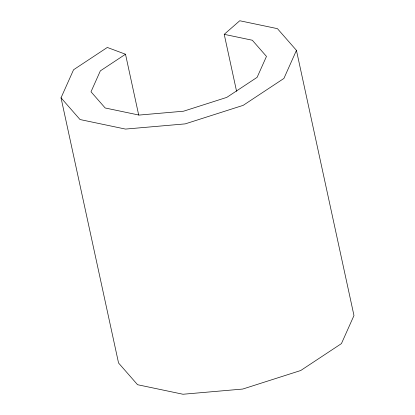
<?xml version="1.0" encoding="UTF-8"?>
<svg xmlns="http://www.w3.org/2000/svg" width="415" height="415" viewBox="0 0 415 415"><rect width="100%" height="100%" fill="white"/><g stroke="black" fill="none" stroke-linecap="round" stroke-linejoin="round"><path stroke-width="0.62" d="M236.576 91.295L224.219 34.336L239.761 20.75L277.438 28.656L296.445 50.365L353.974 315.54L341.436 343.61L300.719 370.517L242.734 389.052L183.01 394.25L137.562 384.715L118.555 363.001L61.026 97.831L73.564 69.761L107.319 47.45L125.506 54.235L138.688 114.991M296.445 50.365L283.907 78.44L243.19 105.348L185.199 123.883L125.48 129.081L80.028 119.541L61.026 97.831M125.506 54.235L100.347 70.866L91.004 91.788L105.166 107.973L139.041 115.08L183.554 111.204L226.777 97.39L257.124 77.335L266.466 56.409L252.304 40.229L224.219 34.336"/></g></svg>
